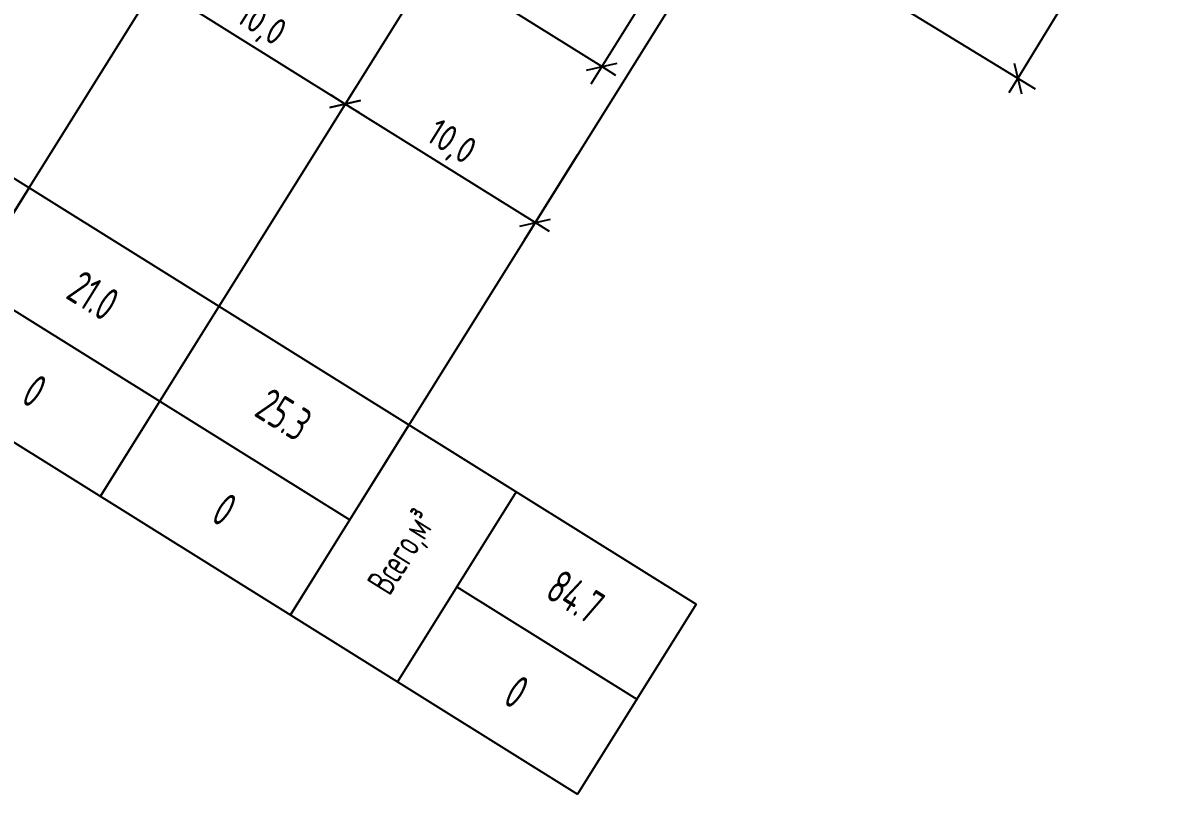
# Model space of a CAD drawing. Header units: millimetres. Extents: x -38151500 to -27467627, y -20617104 to -20349562.
# Drawn here: x -35209662 to -35158611, y -20556809 to -20522370 of the extents above; entities that cross this region are included whole.
import ezdxf

# ---------------------------------------------------------------- set-up
doc = ezdxf.new("R2010")
doc.units = ezdxf.units.MM
doc.header["$MEASUREMENT"] = 0
for name, color, linetype, lineweight in [('Новый_ГП_Сетка_земля_Ном._пера__7', 7, 'Continuous', 25), ('Новый_ГТ5-Таблицы_Ном._пера__7', 7, 'Continuous', 25), ('Новый_РАЗМЕРЫ_Ном._пера__7', 7, 'Continuous', 25)]:
    doc.layers.add(name, color=color, linetype=linetype, lineweight=lineweight)
doc.layers.add('Новый_РАЗМЕРЫ', color=7, linetype='Continuous')
doc.styles.add('РЎР“Р•РќР•Р\xa0РР\xa0_РЎРўРР›Р¬_6', font='', dxfattribs={"width": 0.8})
doc.styles.add('РЎР“Р•РќР•Р\xa0РР\xa0_РЎРўРР›Р¬_7', font='')
doc.styles.get('РЎР“Р•РќР•Р\xa0РР\xa0_РЎРўРР›Р¬_6').set_extended_font_data('GOST_type_A')
doc.styles.get('РЎР“Р•РќР•Р\xa0РР\xa0_РЎРўРР›Р¬_7').set_extended_font_data('GOST_type_A')
doc.dimstyles.new('СГЕНЕРИР_СТИЛЬ__1', dxfattribs={"dimtxt": 1200, "dimasz": 940.452019, "dimexe": 0.18, "dimexo": 437.5, "dimgap": 0, "dimtad": 1, "dimdec": 1, "dimlfac": 0.001, "dimzin": 0, "dimdsep": 46, "dimtxsty": 'РЎР“Р•РќР•Р\xa0РР\xa0_РЎРўРР›Р¬_7', "dimblk": 'ARROWHEAD_6', "dimblk1": 'ARROWHEAD_6', "dimblk2": 'ARROWHEAD_6', "dimcen": 0.09, "dimclrd": 7, "dimclre": 7, "dimclrt": 7, "dimadec": 1, "dimazin": 0, "dimtfac": 1, "dimtdec": 4, "dimtmove": 0, "dimatfit": 3, "dimfxl": 0, "dimtolj": 1, "dimtzin": 0, "dimarcsym": 0})

# ---------------------------------------------------------------- blocks, each defined once
blk = doc.blocks.new('*D15', base_point=(-35611288, -20487316))
at = {"layer": 'Новый_РАЗМЕРЫ_Ном._пера__7', "color": 7, "lineweight": 25}
for p, q in [((-35159226, -20516825), (-35168209, -20511318)), ((-35159854, -20517021), (-35160181, -20515659)), ((-35160018, -20516340), (-35159630, -20515707)), ((-35165236, -20524852), (-35160018, -20516340)), ((-35164445, -20525337), (-35173427, -20519830)), ((-35165399, -20524171), (-35165072, -20525532)), ((-35165624, -20525485), (-35165236, -20524852))]:
    blk.add_line(p, q, dxfattribs=at)
at = {"layer": 'Новый_РАЗМЕРЫ_Ном._пера__7', "color": 7, "lineweight": 25, "insert": (-35163433, -20521451), "char_height": 1200, "attachment_point": 7, "rotation": 58.4898, "style": 'РЎР“Р•РќР•Р\xa0РР\xa0_РЎРўРР›Р¬_7'}
blk.add_mtext('\\A1;{\\pql;\\fGOST_type_A|b0|i0|c0|p0;\\W1.000000;10,0}', dxfattribs=at)
blk = doc.blocks.new('ARROWHEAD_6')
at = {"color": 0, "linetype": 'Continuous', "lineweight": 0}
for p, q in [((0, 0), (-1, 0)), ((-0.5, -0.5), (0.5, 0.5))]:
    blk.add_line(p, q, dxfattribs=at)
blk = doc.blocks.new('*D20', base_point=(-35611288, -20487316))
at = {"layer": 'Новый_РАЗМЕРЫ_Ном._пера__7', "color": 7, "lineweight": 25}
for p, q in [((-35202786, -20519157), (-35204240, -20521487)), ((-35203067, -20520542), (-35204431, -20520858)), ((-35203749, -20520700), (-35204379, -20520307)), ((-35195266, -20525995), (-35203749, -20520700)), ((-35193758, -20523580), (-35195757, -20526782)), ((-35195948, -20526153), (-35194584, -20525837)), ((-35194636, -20526388), (-35195266, -20525995))]:
    blk.add_line(p, q, dxfattribs=at)
at = {"layer": 'Новый_РАЗМЕРЫ_Ном._пера__7', "color": 7, "lineweight": 25, "insert": (-35200356, -20522535), "char_height": 1200, "attachment_point": 7, "rotation": 328.0277, "style": 'РЎР“Р•РќР•Р\xa0РР\xa0_РЎРўРР›Р¬_7'}
blk.add_mtext('\\A1;{\\pql;\\fGOST_type_A|b0|i0|c0|p0;\\W1.000000;10,0}', dxfattribs=at)
blk = doc.blocks.new('*D21', base_point=(-35611288, -20487316))
at = {"layer": 'Новый_РАЗМЕРЫ_Ном._пера__7', "color": 7, "lineweight": 25}
for p, q in [((-35194775, -20525208), (-35196304, -20527658)), ((-35195266, -20525995), (-35195896, -20525602)), ((-35194584, -20525837), (-35195948, -20526153)), ((-35186783, -20531290), (-35195266, -20525995)), ((-35184905, -20528281), (-35187274, -20532077)), ((-35187465, -20531448), (-35186101, -20531132)), ((-35186153, -20531683), (-35186783, -20531290))]:
    blk.add_line(p, q, dxfattribs=at)
at = {"layer": 'Новый_РАЗМЕРЫ_Ном._пера__7', "color": 7, "lineweight": 25, "insert": (-35191873, -20527830), "char_height": 1200, "attachment_point": 7, "rotation": 328.0277, "style": 'РЎР“Р•РќР•Р\xa0РР\xa0_РЎРўРР›Р¬_7'}
blk.add_mtext('\\A1;{\\pql;\\fGOST_type_A|b0|i0|c0|p0;\\W1.000000;10,0}', dxfattribs=at)
blk = doc.blocks.new('*D22', base_point=(-35611288, -20487316))
at = {"layer": 'Новый_РАЗМЕРЫ_Ном._пера__7', "color": 7, "lineweight": 25}
for p, q in [((-35187601, -20513715), (-35191795, -20520434)), ((-35179043, -20516685), (-35184302, -20525111)), ((-35190621, -20519489), (-35191985, -20519804)), ((-35191303, -20519646), (-35191933, -20519253)), ((-35183811, -20524323), (-35191303, -20519646)), ((-35184493, -20524481), (-35183129, -20524166)), ((-35183181, -20524716), (-35183811, -20524323))]:
    blk.add_line(p, q, dxfattribs=at)
at = {"layer": 'Новый_РАЗМЕРЫ_Ном._пера__7', "color": 7, "lineweight": 25, "insert": (-35188189, -20521307), "char_height": 1200, "attachment_point": 7, "rotation": 328.0277, "style": 'РЎР“Р•РќР•Р\xa0РР\xa0_РЎРўРР›Р¬_7'}
blk.add_mtext('\\A1;{\\pql;\\fGOST_type_A|b0|i0|c0|p0;\\W1.000000;8,8}', dxfattribs=at)

msp = doc.modelspace()

# ---------------------------------------------------------------- linework, layer by layer
at = {"layer": 'Новый_ГП_Сетка_земля_Ном._пера__7', "color": 7, "lineweight": 25}
for p, q in [((-35197716.2, -20548805.97), (-35158610.97, -20486157.04)), ((-35214682.29, -20538215.79), (-35185679.93, -20491752.27)), ((-35206199.24, -20543510.88), (-35176431.34, -20495820.92))]:
    msp.add_line(p, q, dxfattribs=at)
at = {"layer": 'Новый_ГТ5-Таблицы_Ном._пера__7', "color": 7, "lineweight": 25}
for p, q in [((-35228474.06, -20517818.81), (-35179600, -20548325.82)), ((-35229000.84, -20523384.1), (-35195068.66, -20544564.44)), ((-35233769.14, -20526301.85), (-35184895.08, -20556808.86)), ((-35209387.2, -20529732.75), (-35214682.29, -20538215.79)), ((-35200904.16, -20535027.84), (-35206199.24, -20543510.88)), ((-35192421.11, -20540322.92), (-35197716.2, -20548805.97)), ((-35187638.24, -20543308.37), (-35192933.33, -20551791.42)), ((-35190285.79, -20547549.9), (-35182247.54, -20552567.34)), ((-35179600, -20548325.82), (-35184895.08, -20556808.86))]:
    msp.add_line(p, q, dxfattribs=at)

# ---------------------------------------------------------------- texts
at = {"layer": 'Новый_ГТ5-Таблицы_Ном._пера__7', "color": 7, "lineweight": 25, "attachment_point": 1, "style": 'РЎР“Р•РќР•Р\xa0РР\xa0_РЎРўРР›Р¬_6'}
for s, insert, char_height, rotation in [('\\A1;{\\pql;\\fGOST_type_A|b0|i0|c0|p0;\\W0.800000;21.0}', (-35207010.91, -20533357.04), 1500, 328.027739), ('\\A1;{\\pql;\\fGOST_type_A|b0|i0|c0|p0;\\W0.800000;0}', (-35209023.1, -20537995.15), 1500, 328.027739), ('\\A1;{\\pql;\\fGOST_type_A|b0|i0|c0|p0;\\W0.800000;25.3}', (-35198600.58, -20538606.74), 1500, 328.027739), ('\\A1;{\\pql;\\fGOST_type_A|b0|i0|c0|p0;\\W0.800000;0}', (-35200540.05, -20543290.24), 1500, 328.027739), ('\\A1;{\\pql;\\fGOST_type_A|b0|i0|c0|p0;\\W0.800000;Всего,м³}', (-35194348.02, -20547335.87), 1250, 58.027739), ('\\A1;{\\pql;\\fGOST_type_A|b0|i0|c0|p0;\\W0.800000;84.7}', (-35185613.48, -20546713.24), 1500, 328.027739), ('\\A1;{\\pql;\\fGOST_type_A|b0|i0|c0|p0;\\W0.800000;0}', (-35187496.53, -20551431.95), 1500, 328.027739)]:
    msp.add_mtext(s, dxfattribs=dict(at, insert=insert, char_height=char_height, rotation=rotation))

# ---------------------------------------------------------------- dimensions: what is measured, and where the dimension line sits
at = {"layer": 'Новый_РАЗМЕРЫ', "color": 7, "lineweight": 25}
for base, p1, p2, angle, picture, middle, turn in [((-35160017.59, -20516339.93), (-35173799.97, -20519601.52), (-35168581.82, -20511089.67), 58.489779, '*D15', (-35163132.22, -20519813.32), 58.489779), ((-35191303.16, -20519646.46), (-35178811.31, -20516314.19), (-35187369.06, -20513343.8), 148.027739, '*D22', (-35186940.72, -20521379.26), 328.027739), ((-35203748.99, -20520699.99), (-35193526.58, -20523208.51), (-35202553.91, -20518785.41), 148.027739, '*D20', (-35198720.87, -20522848.3), 328.027739), ((-35195265.94, -20525995.07), (-35184673.18, -20527910.27), (-35196535.7, -20528029.3), 148.027739, '*D21', (-35190237.83, -20528143.39), 328.027739)]:
    dim = msp.add_linear_dim(base=base, p1=p1, p2=p2, angle=angle, dimstyle='СГЕНЕРИР_СТИЛЬ__1', dxfattribs=at)
    dim.commit()
    dim.dimension.update_dxf_attribs({"geometry": picture, "text_midpoint": middle, "dimtype": 160, "text_rotation": turn})

doc.saveas('drawing.dxf')
